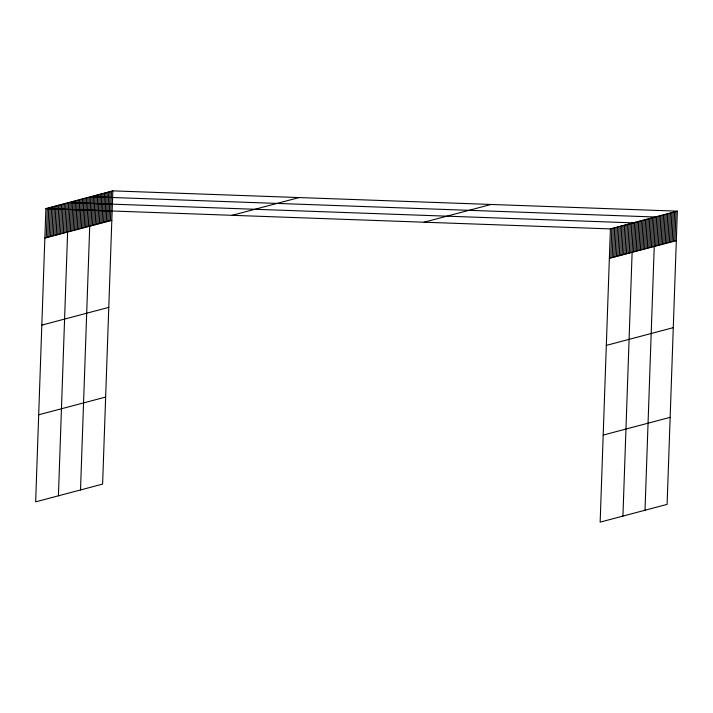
<?xml version="1.0" encoding="UTF-8"?>
<svg xmlns="http://www.w3.org/2000/svg" width="713" height="713" viewBox="0 0 713 713"><rect width="100%" height="100%" fill="white"/><g stroke="black" fill="none" stroke-linecap="round" stroke-linejoin="round"><path stroke-width="1.07" d="M112.85 190.87L45.89 208.615L35.65 501.845L102.61 484.1L112.85 190.87L677.35 211.155L667.11 504.385L600.15 522.13L610.39 228.9L677.35 211.155M46.283 237.687L47.316 208.241M47.709 237.313L48.734 207.857M49.126 236.93L50.16 207.483M50.552 236.556L51.586 207.109M51.978 236.181L53.003 206.734M53.395 235.798L54.429 206.351M54.821 235.424L55.846 205.977M56.247 235.049L57.272 205.602M57.664 234.666L58.698 205.219M59.09 234.292L60.115 204.845M60.516 233.917L61.541 204.471M61.933 233.543L62.967 204.087M63.359 233.16L64.384 203.713M64.785 232.786L65.81 203.339M66.202 232.411L67.236 202.964M58.413 495.811L68.653 202.581L633.153 222.866L622.921 516.096M69.009 231.663L70.034 202.216M70.391 231.297L71.416 201.85M71.772 230.932L72.797 201.485M73.154 230.566L74.179 201.119M74.535 230.201L75.56 200.754M75.917 229.836L76.942 200.389M77.298 229.47L78.323 200.023M78.68 229.105L79.704 199.658M80.061 228.739L81.086 199.292M81.434 228.374L82.467 198.927M82.815 228.008L83.849 198.562M84.196 227.643L85.23 198.196M85.578 227.278L86.612 197.831M86.959 226.912L87.993 197.456M88.341 226.538L89.375 197.091M80.516 489.956L90.756 196.726L655.256 217.01L645.015 510.241M91.104 225.807L92.137 196.36M92.485 225.442L93.519 195.995M93.866 225.076L94.891 195.629M95.248 224.711L96.273 195.264M96.629 224.345L97.654 194.899M98.011 223.98L99.036 194.533M99.392 223.615L100.417 194.168M100.774 223.249L101.799 193.802M102.155 222.884L103.18 193.437M103.537 222.518L104.561 193.071M104.918 222.153L105.943 192.706M106.299 221.788L107.324 192.341M107.681 221.422L108.706 191.975M109.062 221.057L110.087 191.61M110.444 220.691L111.469 191.244M610.783 257.963L611.816 228.516M612.209 257.589L613.233 228.142M613.635 257.215L614.659 227.768M615.052 256.84L616.085 227.394M616.478 256.457L617.503 227.01M617.904 256.083L618.929 226.636M619.321 255.709L620.355 226.262M620.747 255.325L621.772 225.878M622.173 254.951L623.198 225.504M623.59 254.577L624.624 225.13M625.016 254.193L626.041 224.747M626.433 253.819L627.467 224.372M627.859 253.445L628.893 223.998M629.285 253.07L630.31 223.615M630.702 252.687L631.736 223.24M633.509 251.947L634.534 222.501M634.891 251.582L635.916 222.135M636.272 251.217L637.297 221.77M637.654 250.851L638.679 221.404M639.035 250.486L640.06 221.039M640.417 250.12L641.442 220.673M641.798 249.755L642.823 220.308M643.179 249.39L644.204 219.934M644.561 249.015L645.586 219.568M645.942 248.65L646.967 219.203M647.324 248.284L648.349 218.838M648.705 247.919L649.73 218.472M650.078 247.554L651.112 218.107M651.459 247.188L652.493 217.741M652.841 246.823L653.874 217.376M655.604 246.092L656.637 216.645M656.985 245.727L658.019 216.28M658.366 245.361L659.4 215.914M659.748 244.996L660.782 215.549M661.129 244.63L662.163 215.183M662.511 244.265L663.536 214.818M663.892 243.899L664.917 214.453M665.274 243.534L666.298 214.087M666.655 243.169L667.68 213.713M668.036 242.794L669.061 213.347M669.418 242.429L670.443 212.982M670.799 242.064L671.824 212.617M672.181 241.698L673.206 212.251M673.562 241.333L674.587 211.886M674.944 240.967L675.969 211.52M44.866 238.062L111.816 220.326M232.18 215.308L299.13 197.563M424.101 222.206L491.061 204.462M41.817 325.11L108.777 307.365M609.365 258.347L676.325 240.602M38.689 414.797L105.649 397.052M606.326 345.395L673.286 327.65M603.189 435.082L670.149 417.337M45.89 208.615L610.39 228.9"/></g></svg>
